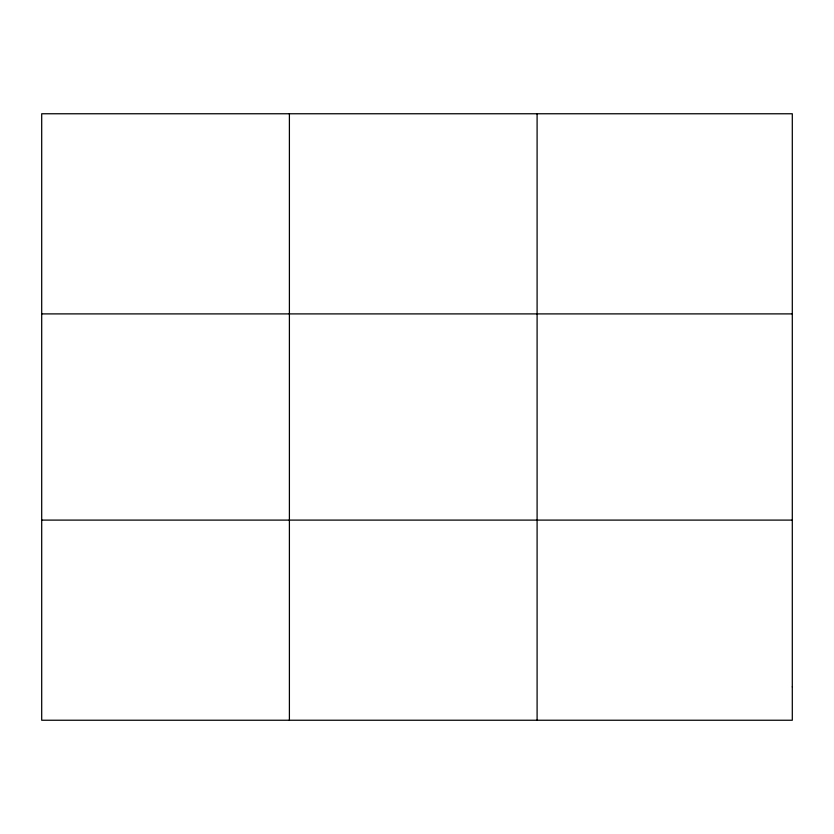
<?xml version="1.0" encoding="UTF-8"?>
<svg xmlns="http://www.w3.org/2000/svg" width="834" height="834" viewBox="0 0 834 834"><rect width="100%" height="100%" fill="white"/><g stroke="black" fill="none" stroke-linecap="round" stroke-linejoin="round"><path stroke-width="1.25" d="M289.398 720.242L289.398 113.758M537.096 720.242L537.096 113.758M41.7 313.897L792.3 313.897M41.7 520.103L792.3 520.103M792.3 686.882L792.3 720.242L41.7 720.242L41.7 113.758L792.3 113.758L792.3 686.882"/></g></svg>
